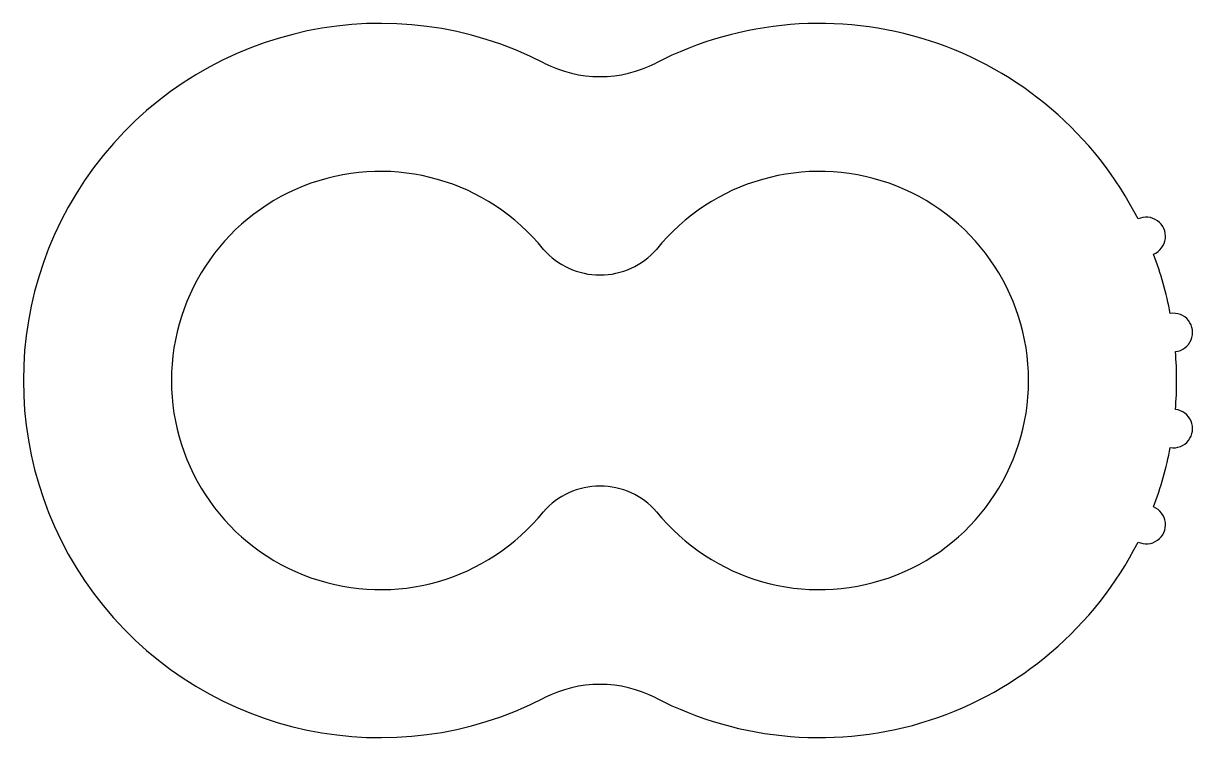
# Model space of a CAD drawing. Header units: inches. Extents: x -15.2 to 15.2, y 0.1 to 18.7.
import ezdxf

# ---------------------------------------------------------------- set-up
doc = ezdxf.new("R2010")
doc.units = ezdxf.units.IN
doc.header["$MEASUREMENT"] = 0

msp = doc.modelspace()

# ---------------------------------------------------------------- linework, layer by layer
at = {"color": 7}
for centre, radius, start, end in [((-5.957, 9.393), 9.29, 62.7484, 297.2516), ((5.463, 9.393), 9.29, 26.8913, 117.2516), ((-0.247, 20.479), 3.18, 242.7484, 297.2516), ((-5.957, 9.393), 5.44, 38.8498, 321.1502), ((5.463, 9.393), 5.44, 218.8498, 141.1502), ((13.963, 13.143), 0.5, 292.2651, 115.3492), ((-0.247, 14.098), 1.96, 221.2607, 318.7393), ((5.463, 9.393), 9.29, 10.8169, 20.7231), ((14.669, 10.643), 0.5, 276.1907, 99.2748), ((5.463, 9.393), 9.29, 355.3513, 4.6487), ((14.669, 8.143), 0.5, 260.7252, 83.8093), ((5.463, 9.393), 9.29, 339.2769, 349.1831), ((-0.247, 4.688), 1.96, 41.2607, 138.7393), ((13.963, 5.643), 0.5, 244.6508, 67.7349), ((5.463, 9.393), 9.29, 242.7484, 333.1087), ((-0.247, -1.692), 3.18, 62.7484, 117.2516)]:
    msp.add_arc(centre, radius, start, end, dxfattribs=at)

doc.saveas('drawing.dxf')
